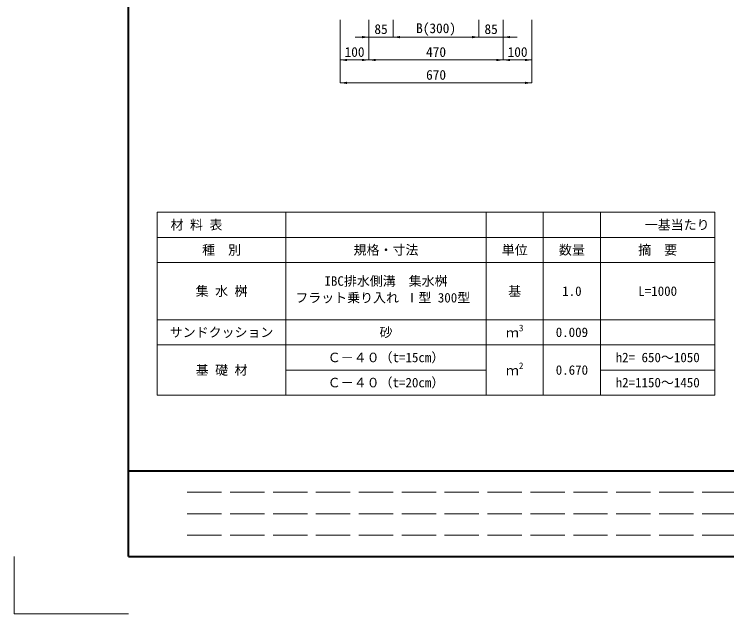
# Model space of a CAD drawing. Units: millimetres at full size, sheet at 1:20; some dimension numbers follow another scale. Extents: x 0 to 8400, y 0 to 13400.
# Drawn here: x 0 to 2491, y 0 to 2097 of the extents above; entities that cross this region are included whole.
import ezdxf
from ezdxf.enums import TextEntityAlignment as Align

# ---------------------------------------------------------------- set-up
doc = ezdxf.new("R2010")
doc.units = ezdxf.units.MM
doc.header["$LTSCALE"] = 20
doc.linetypes.add('DASHED', pattern=[7.5, 6, -1.5])
for name, color, linetype, lineweight in [('Defpoints_3', 8, 'Continuous', 0), ('図枠', 7, 'Continuous', 5), ('寸法・材料表', 7, 'Continuous', 13), ('寸法線', 7, 'Continuous', 13)]:
    doc.layers.add(name, color=color, linetype=linetype, lineweight=lineweight)
doc.styles.add('ＭＳ ゴシック', font='')
doc.styles.get('ＭＳ ゴシック').set_extended_font_data('MS Gothic')

# ---------------------------------------------------------------- blocks, each defined once
blk = doc.blocks.new('filled_arrow')
at = {"color": 0, "linetype": 'Continuous', "lineweight": -2}
blk.add_solid([(7.5, 1.25), (0, 0), (7.5, -1.25)], dxfattribs=at)

msp = doc.modelspace()

# ---------------------------------------------------------------- linework, layer by layer
at = {"layer": 'Defpoints_3'}
for p, q in [((500, 1404.62), (2450, 1404.62)), ((500, 1404.62), (500, 1316.62)), ((950, 1404.62), (950, 1316.62)), ((1650, 1404.62), (1650, 1316.62)), ((1850, 1404.62), (1850, 1316.62)), ((2050, 1404.62), (2050, 1316.62)), ((2450, 1404.62), (2450, 1316.62))]:
    msp.add_line(p, q, dxfattribs=at)
at = {"layer": 'Defpoints_3', "color": 7, "lineweight": 13}
for p, q in [((0, 200), (0, 0)), ((0, 0), (400, 0))]:
    msp.add_line(p, q, dxfattribs=at)
at = {"layer": '図枠', "lineweight": 40}
for p, q in [((400, 200), (400, 5740)), ((400, 500), (8200, 500)), ((400, 200), (8200, 200))]:
    msp.add_line(p, q, dxfattribs=at)
at = {"layer": '図枠', "linetype": 'DASHED', "lineweight": 9}
for p, q in [((3725, 425), (600, 425)), ((3725, 350), (600, 350)), ((3725, 275), (600, 275))]:
    msp.add_line(p, q, dxfattribs=at)
at = {"layer": '寸法・材料表'}
for p, q in [((500, 1316.62), (2450, 1316.62)), ((500, 1316.62), (500, 764.62)), ((950, 1316.62), (950, 764.62)), ((1650, 1316.62), (1650, 764.62)), ((1850, 1316.62), (1850, 764.62)), ((2050, 1316.62), (2050, 764.62)), ((2450, 1316.62), (2450, 764.62)), ((500, 1228.62), (2450, 1228.62)), ((500, 1028.62), (2450, 1028.62)), ((500, 940.62), (2450, 940.62)), ((950, 852.62), (1650, 852.62)), ((2050, 852.62), (2450, 852.62)), ((500, 764.62), (2450, 764.62))]:
    msp.add_line(p, q, dxfattribs=at)
at = {"layer": '寸法線'}
for p, q in [((1140, 2077.07), (1140, 1937.07)), ((1140, 2077.07), (1140, 1857.07)), ((1240, 2077.07), (1240, 2017.07)), ((1240, 2077.07), (1240, 1937.07)), ((1240, 2077.07), (1240, 1937.07)), ((1325, 2077.07), (1325, 2017.07)), ((1325, 2077.07), (1325, 2017.07)), ((1625, 2077.07), (1625, 2017.07)), ((1625, 2077.07), (1625, 2017.07)), ((1710, 2077.07), (1710, 2017.07)), ((1710, 2077.07), (1710, 1937.07)), ((1710, 2077.07), (1710, 1937.07)), ((1810, 2077.07), (1810, 1937.07)), ((1810, 2077.07), (1810, 1857.07)), ((1192, 2017.07), (1373, 2017.07)), ((1325, 2017.07), (1625, 2017.07)), ((1577, 2017.07), (1758, 2017.07)), ((1240, 1937.07), (1140, 1937.07)), ((1240, 1937.07), (1710, 1937.07)), ((1710, 1937.07), (1810, 1937.07)), ((1140, 1857.07), (1810, 1857.07))]:
    msp.add_line(p, q, dxfattribs=at)

# ---------------------------------------------------------------- block references
at = {"layer": '寸法線', "xscale": 3.2, "yscale": 3.2, "rotation": 180}
for p in [(1240, 2017.07), (1625, 2017.07), (1625, 2017.07), (1240, 1937.07), (1710, 1937.07), (1810, 1937.07), (1810, 1857.07)]:
    msp.add_blockref('filled_arrow', p, dxfattribs=at)
at = {"layer": '寸法線', "xscale": 3.2, "yscale": 3.2}
for p in [(1325, 2017.07), (1325, 2017.07), (1710, 2017.07), (1140, 1937.07), (1240, 1937.07), (1710, 1937.07), (1140, 1857.07)]:
    msp.add_blockref('filled_arrow', p, dxfattribs=at)

# ---------------------------------------------------------------- texts
at = {"layer": '寸法・材料表', "style": 'ＭＳ ゴシック'}
msp.add_text('\u3000材 料 表', height=33.23, dxfattribs=at).set_placement((501.2, 1360.62), align=Align.MIDDLE_LEFT)
for s, p in [('\u3000\u3000\u3000一基当たり', (2250, 1360.62)), ('種\u3000別', (725, 1272.62)), ('規格・寸法', (1300, 1272.62)), ('単位', (1750, 1272.62)), ('数量', (1950, 1272.62)), ('摘\u3000要', (2250, 1272.62)), ('集 水 桝', (725, 1128.62)), ('基', (1750, 1128.62)), ('1.0', (1950, 1128.62)), ('L=1000', (2250, 1128.62)), ('サンドクッション', (725, 984.62)), ('砂', (1300, 984.62)), ('0.009', (1950, 984.62)), ('Ｃ－４０（t=15cm）', (1300, 896.62)), ('h2= 650～1050', (2250, 896.62)), ('基 礎 材', (725, 852.62)), ('0.670', (1950, 852.62)), ('Ｃ－４０（t=20cm）', (1300, 808.62)), ('h2=1150～1450', (2250, 808.62))]:
    msp.add_text(s, height=33.23, dxfattribs=at).set_placement(p, align=Align.MIDDLE_CENTER)
for s, p in [('IBC排水側溝\u3000集水桝', (1084.71, 1180.45)), ('フラット乗り入れ Ⅰ型 300型 ', (982.73, 1122.12))]:
    msp.add_text(s, height=33.23, dxfattribs=at).set_placement(p, align=Align.TOP_LEFT)
for s, height, p in [('3', 23.26, (1764.73, 981.01)), ('ｍ', 33.23, (1719.41, 956.51)), ('2', 23.26, (1764.73, 849.01)), ('ｍ', 33.23, (1719.41, 824.51))]:
    msp.add_text(s, height=height, dxfattribs=at).set_placement(p, align=Align.BOTTOM_LEFT)
at = {"layer": '寸法線', "style": 'ＭＳ ゴシック'}
for s, p in [('B(300)', (1475, 2048.08)), ('85', (1282.5, 2045.07)), ('85', (1667.5, 2045.07)), ('100', (1190, 1965.07)), ('470', (1475, 1965.07)), ('100', (1760, 1965.07)), ('670', (1475, 1885.07))]:
    msp.add_text(s, height=34.18, dxfattribs=at).set_placement(p, align=Align.MIDDLE_CENTER)

doc.saveas('drawing.dxf')
